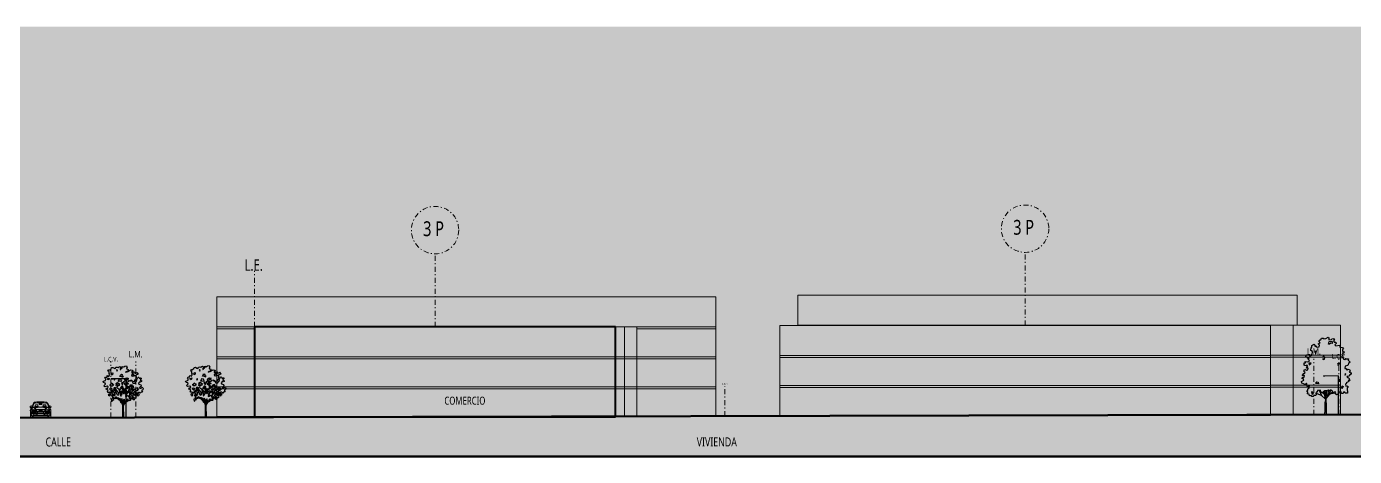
# Model space of a CAD drawing. Header units: millimetres. Extents: x -71 to 10084, y -63 to 6230.
# Drawn here: x 6224.9 to 6357.7, y 4157 to 4200 of the extents above; entities that cross this region are included whole.
import ezdxf

# ---------------------------------------------------------------- set-up
doc = ezdxf.new("R2010")
doc.units = ezdxf.units.MM
doc.linetypes.add('TRAZO_Y_PUNTO', pattern=[1, 0.5, -0.25, 0, -0.25])
for name, color, linetype, lineweight, true_color in [('EJES', 154, 'TRAZO_Y_PUNTO', 20, 0x004f9e), ('HATCHS', 252, 'Continuous', 5, 0x898989), ('LINEA TIERRA', 18, 'Continuous', 50, 0x000000), ('MUROS', 18, 'Continuous', 40, 0x000000), ('TEXTO', 154, 'Continuous', 5, 0x004f9e), ('VISTA', 18, 'Continuous', 15, 0x000000), ('VISTA LEJOS', 8, 'Continuous', 5, 0x7a8581)]:
    doc.layers.add(name, color=color, linetype=linetype, lineweight=lineweight, true_color=true_color)
doc.layers.add('MEDIANERA', color=30, linetype='TRAZO_Y_PUNTO', lineweight=20)
doc.styles.add('COTAS', font='Yu Gothic.ttf', dxfattribs={"width": 0.75})

# ---------------------------------------------------------------- blocks, each defined once
blk = doc.blocks.new('luz')
at = {"layer": 'VISTA'}
for p, q in [((5841.93, 4080.54), (5840.43, 4080.54)), ((5840.43, 4080.54), (5840.43, 4080.48)), ((5840.43, 4080.48), (5840.58, 4080.48)), ((5840.58, 4080.48), (5840.58, 4080.54)), ((5841.9, 4080.51), (5840.58, 4080.51)), ((5841.9, 4076.64), (5841.9, 4080.51)), ((5841.93, 4076.64), (5841.93, 4080.54))]:
    blk.add_line(p, q, dxfattribs=at)
blk = doc.blocks.new('A$C1DFE790B')
at = {"layer": 'HATCHS', "true_color": 0xa3b39e, "transparency": 33554559}
h = blk.add_hatch(color=253, dxfattribs=at)
h.dxf.hatch_style = 1
h.paths.add_polyline_path([(827, 1101), (812, 1083), (777, 1078), (766, 1106), (744, 1118), (734, 1101), (714, 1088), (694, 1098), (699, 1116), (729, 1131), (714, 1153), (669, 1161), (601, 1113), (596, 1128), (612, 1146), (612, 1171), (589, 1183), (579, 1181), (576, 1203), (592, 1219), (584, 1246), (571, 1261), (529, 1251), (506, 1236), (499, 1226), (491, 1239), (469, 1246), (464, 1214), (466, 1203), (449, 1196), (436, 1196), (433, 1171), (421, 1168), (421, 1191), (433, 1203), (433, 1228), (413, 1246), (391, 1236), (371, 1219), (343, 1231), (311, 1226), (306, 1199), (290, 1186), (270, 1201), (238, 1221), (206, 1216), (198, 1186), (178, 1171), (173, 1158), (140, 1163), (120, 1151), (135, 1133), (148, 1111), (153, 1076), (165, 1048), (150, 1028), (143, 1003), (103, 1021), (98, 981), (63, 985), (47, 955), (65, 935), (60, 902), (27, 893), (0, 880), (15, 850), (52, 838), (60, 815), (20, 772), (47, 747), (103, 762), (128, 745), (120, 717), (87, 715), (78, 687), (105, 675), (128, 662), (120, 649), (108, 644), (120, 612), (130, 609), (160, 614), (173, 592), (193, 592), (195, 609), (226, 632), (238, 629), (248, 659), (255, 652), (268, 639), (276, 657), (266, 672), (255, 702), (268, 725), (301, 725), (326, 712), (336, 730), (363, 704), (386, 687), (418, 682), (433, 697), (416, 707), (426, 727), (449, 755), (469, 762), (491, 739), (489, 717), (509, 687), (541, 697), (574, 669), (574, 642), (586, 622), (614, 627), (632, 612), (641, 597), (674, 602), (674, 619), (659, 632), (612, 647), (621, 679), (639, 667), (652, 692), (636, 717), (616, 730), (599, 704), (571, 719), (571, 747), (579, 777), (614, 750), (659, 750), (661, 752), (656, 785), (712, 797), (722, 765), (744, 762), (749, 732), (732, 727), (712, 717), (719, 692), (743, 684), (742, 683), (752, 642), (789, 632), (799, 624), (822, 592), (862, 612), (879, 609), (905, 589), (922, 612), (932, 612), (960, 617), (950, 642), (945, 664), (970, 677), (982, 704), (970, 727), (952, 739), (927, 715), (900, 715), (890, 735), (910, 745), (920, 750), (930, 777), (920, 800), (874, 812), (865, 838), (894, 870), (917, 862), (940, 875), (935, 902), (917, 900), (905, 915), (930, 935), (930, 960), (912, 965), (892, 948), (872, 981), (862, 985), (845, 970), (832, 943), (814, 938), (794, 960), (810, 978), (797, 1030), (857, 1053)])
h.paths.add_polyline_path([(344, 1128), (330, 1151), (338, 1162), (355, 1151)], flags=16)
h.paths.add_polyline_path([(427, 1036), (447, 1056), (467, 1048), (459, 1025), (490, 1010), (467, 979), (456, 1002), (413, 999)], flags=16)
h.paths.add_polyline_path([(244, 1065), (232, 1050), (221, 1045), (195, 1050), (201, 1071), (207, 1082), (221, 1073), (241, 1088)], flags=16)
h.paths.add_polyline_path([(404, 942), (430, 939), (433, 919), (439, 904), (447, 904), (433, 876), (404, 884), (367, 881), (390, 919)], flags=16)
h.paths.add_polyline_path([(292, 942), (292, 924), (281, 907), (267, 927), (270, 933)], flags=16)
h.paths.add_polyline_path([(553, 1111), (570, 1122), (579, 1128), (582, 1111), (556, 1099)], flags=16)
h.paths.add_polyline_path([(355, 847), (413, 807), (398, 784), (370, 795), (358, 758), (313, 784), (321, 816), (315, 824)], flags=16)
h.paths.add_polyline_path([(547, 956), (582, 964), (625, 953), (607, 942), (596, 919), (633, 910), (633, 881), (610, 873), (587, 864), (553, 870), (547, 853), (585, 847), (616, 830), (610, 810), (570, 801), (559, 781), (530, 801), (536, 818), (527, 836), (513, 847), (510, 879), (527, 884), (544, 899), (533, 924)], flags=16)
h.paths.add_polyline_path([(149, 962), (144, 930), (138, 916), (109, 927), (109, 953), (126, 947)], flags=16)
h.paths.add_polyline_path([(467, 856), (490, 836), (484, 804), (459, 807), (464, 821), (447, 838)], flags=16)
h.paths.add_polyline_path([(229, 827), (227, 816), (244, 816), (255, 795), (250, 781), (227, 767), (192, 767), (178, 784), (175, 804), (198, 804), (201, 821), (207, 841)], flags=16)
h.paths.add_polyline_path([(702, 1042), (711, 1042), (725, 1068), (736, 1073), (736, 1050), (748, 1050), (756, 1025), (774, 1030), (765, 1005), (719, 1007), (711, 999)], flags=16)
h.paths.add_polyline_path([(672, 494), (672, 506), (664, 521), (632, 506), (614, 527), (604, 544), (592, 539), (581, 514), (556, 506), (546, 532), (561, 541), (556, 572), (531, 579), (531, 602), (549, 602), (556, 624), (536, 639), (516, 632), (516, 609), (499, 574), (484, 592), (473, 609), (453, 639), (433, 652), (421, 642), (436, 617), (466, 557), (453, 557), (446, 537), (444, 519), (429, 529), (429, 547), (429, 574), (421, 597), (398, 609), (386, 604), (378, 589), (391, 564), (386, 557), (369, 541), (341, 557), (328, 594), (298, 609), (288, 607), (288, 579), (298, 552), (293, 539), (283, 549), (276, 544), (270, 527), (263, 524), (250, 541), (228, 557), (221, 552), (221, 527), (238, 504), (238, 489), (241, 477), (261, 477), (261, 461), (288, 454), (296, 454), (293, 466), (288, 477), (288, 486), (303, 497), (331, 494), (338, 486), (323, 484), (323, 464), (351, 471), (383, 474), (391, 464), (384, 432), (385, 431), (406, 429), (403, 454), (421, 466), (421, 457), (444, 444), (466, 454), (469, 426), (479, 409), (501, 431), (519, 449), (526, 429), (534, 401), (546, 396), (566, 404), (571, 429), (599, 446), (616, 431), (629, 411), (639, 409), (662, 411), (674, 426), (667, 444), (641, 457), (641, 479), (654, 477)])
h.paths.add_polyline_path([(789, 519), (782, 544), (754, 537), (757, 569), (749, 582), (732, 582), (732, 552), (714, 539), (697, 544), (704, 514), (734, 512), (744, 489), (724, 477), (724, 454), (734, 444), (759, 431), (772, 451), (764, 479), (799, 486), (814, 501)])
h.paths.add_polyline_path([(865, 549), (890, 554), (870, 569), (847, 582), (834, 567), (824, 539), (857, 527)])
h.paths.add_polyline_path([(263, 437), (246, 446), (226, 451), (198, 444), (198, 429), (210, 421), (206, 396), (223, 399), (230, 424), (238, 426)])
h.paths.add_polyline_path([(178, 552), (165, 559), (138, 569), (128, 544), (145, 544), (153, 524), (175, 534)])
for p, q in [((339, 652), (262, 698)), ((355, 547), (273, 716)), ((383, 596), (288, 727)), ((316, 690), (314, 719)), ((341, 810), (315, 821)), ((361, 784), (338, 830)), ((417, 601), (394, 685)), ((408, 642), (412, 685)), ((482, 681), (432, 734)), ((435, 737), (476, 693)), ((476, 693), (467, 760)), ((502, 582), (482, 681)), ((505, 687), (498, 616)), ((529, 635), (543, 696)), ((550, 787), (590, 841)), ((553, 798), (562, 850)), ((579, 907), (565, 962)), ((567, 873), (587, 956)), ((579, 712), (604, 757)), ((622, 727), (627, 749)), ((634, 507), (743, 684)), ((636, 715), (692, 797)), ((650, 639), (716, 715)), ((685, 679), (708, 792)), ((711, 630), (718, 696)), ((733, 724), (737, 765)), ((238, 582), (183, 589)), ((276, 544), (210, 617)), ((286, 596), (242, 635)), ((369, 446), (295, 466)), ((322, 482), (313, 489)), ((376, 439), (335, 471)), ((429, 396), (376, 439)), ((431, 399), (397, 428)), ((491, 309), (407, 456)), ((413, 457), (444, 404)), ((436, 369), (429, 396)), ((438, 374), (431, 399)), ((466, 341), (436, 369)), ((465, 350), (438, 374)), ((443, 444), (452, 384)), ((444, 404), (444, 446)), ((452, 384), (488, 326)), ((496, 314), (458, 450)), ((486, 296), (466, 341)), ((494, 340), (471, 418)), ((490, 356), (493, 421)), ((514, 440), (494, 340)), ((496, 314), (521, 448)), ((496, 314), (528, 416)), ((498, 616), (505, 595)), ((501, 294), (593, 442)), ((505, 314), (561, 402)), ((554, 374), (621, 422)), ((556, 508), (592, 623)), ((563, 506), (579, 576)), ((564, 391), (618, 421)), ((579, 576), (623, 618)), ((645, 456), (694, 471)), ((653, 538), (654, 597)), ((682, 466), (722, 451)), ((684, 579), (788, 629)), ((694, 471), (732, 506)), ((764, 544), (807, 604)), ((784, 534), (832, 557)), ((807, 544), (819, 592)), ((481, 5), (484, 296)), ((491, 0), (491, 309)), ((506, 0), (501, 294)), ((502, 319), (505, 314))]:
    blk.add_line(p, q)
for points in [[(238, 629), (226, 632), (195, 609), (193, 592), (173, 592), (160, 614), (130, 609), (120, 612), (108, 644), (120, 649), (128, 662), (105, 675), (78, 687), (87, 715), (120, 717), (128, 745), (103, 762), (47, 747), (20, 772), (60, 815), (52, 838), (15, 850), (0, 880), (27, 893), (60, 902), (65, 935), (47, 955), (63, 985), (98, 981), (103, 1021), (143, 1003), (150, 1028), (165, 1048), (153, 1076), (148, 1111), (135, 1133), (120, 1151), (140, 1163), (173, 1158), (178, 1171), (198, 1186), (206, 1216), (238, 1221), (270, 1201), (290, 1186), (306, 1199), (311, 1226), (343, 1231), (371, 1219), (391, 1236), (413, 1246), (433, 1228), (433, 1203), (421, 1191), (421, 1168), (433, 1171), (436, 1196), (449, 1196), (466, 1203), (464, 1214), (469, 1246), (491, 1239), (499, 1226), (506, 1236), (529, 1251), (571, 1261), (584, 1246), (592, 1219), (576, 1203), (579, 1181), (589, 1183), (612, 1171), (612, 1146), (596, 1128), (601, 1113), (669, 1161), (714, 1153), (729, 1131), (699, 1116), (694, 1098), (714, 1088), (734, 1101), (744, 1118), (766, 1106), (777, 1078), (812, 1083), (827, 1101), (857, 1053), (797, 1030), (810, 978), (794, 960), (814, 938), (832, 943), (845, 970), (862, 985), (872, 981), (892, 948), (912, 965), (930, 960), (930, 935), (905, 915), (917, 900), (935, 902), (940, 875), (917, 862), (894, 870), (865, 838), (874, 812), (920, 800), (930, 777), (920, 750), (910, 745), (890, 735), (900, 715), (927, 715), (952, 739), (970, 727), (982, 704), (970, 677), (945, 664), (950, 642), (960, 617), (932, 612), (922, 612), (905, 589), (879, 609), (862, 612), (822, 592), (799, 624), (799, 624), (789, 632), (752, 642), (742, 684), (719, 692), (712, 717), (732, 727), (749, 732), (744, 762), (722, 765), (712, 797), (656, 785), (662, 750), (614, 750), (579, 777), (571, 747), (571, 719), (599, 704), (616, 730), (636, 717), (652, 692), (639, 667), (621, 679), (612, 647), (659, 632), (674, 619), (674, 602), (641, 597), (632, 612), (614, 627), (586, 622), (574, 642), (574, 669), (541, 697), (509, 687), (489, 717), (491, 739), (469, 762), (449, 755), (426, 727), (416, 707), (433, 697), (418, 682), (386, 687), (363, 704), (336, 730), (326, 712), (301, 725), (268, 725), (255, 702), (266, 672), (276, 657), (268, 639), (255, 652), (248, 659), (238, 629)], [(244, 1065), (241, 1088), (221, 1073), (207, 1082), (201, 1071), (195, 1050), (221, 1045), (232, 1050)], [(355, 1151), (338, 1162), (330, 1151), (344, 1128)], [(427, 1036), (447, 1056), (467, 1048), (459, 1025), (490, 1010), (467, 979), (456, 1002), (413, 999)], [(570, 1122), (579, 1128), (582, 1111), (556, 1099), (553, 1111)], [(725, 1068), (736, 1073), (736, 1050), (748, 1050), (756, 1025), (774, 1030), (765, 1005), (719, 1007), (711, 999), (702, 1042), (711, 1042)], [(109, 927), (109, 953), (126, 947), (149, 962), (144, 930), (138, 916)], [(175, 678), (169, 698), (187, 721), (215, 710), (209, 689), (227, 678), (215, 652)], [(227, 816), (244, 816), (255, 795), (250, 781), (227, 767), (192, 767), (178, 784), (175, 804), (198, 804), (201, 821), (207, 841), (229, 827)], [(331, 494), (303, 497), (288, 486), (288, 477), (293, 466), (296, 454), (288, 454), (261, 461), (261, 477), (241, 477), (238, 489), (238, 504), (221, 527), (221, 552), (228, 557), (250, 541), (263, 524), (270, 527), (276, 544), (283, 549), (293, 539), (298, 552), (288, 579), (288, 607), (298, 609), (328, 594), (341, 557), (369, 541), (386, 557), (391, 564), (378, 589), (386, 604), (398, 609), (421, 597), (429, 574), (429, 547), (429, 529), (444, 519), (446, 537), (453, 557), (466, 557), (436, 617), (421, 642), (433, 652), (453, 639), (473, 609), (484, 592), (499, 574), (516, 609), (516, 632), (536, 639), (556, 624), (549, 602), (531, 602), (531, 579), (556, 572), (561, 541), (546, 532), (556, 506), (581, 514), (592, 539), (604, 544), (614, 527), (632, 506), (664, 521), (672, 506), (672, 494), (654, 477), (641, 479), (641, 457), (667, 444), (674, 426), (662, 411), (639, 409), (629, 411), (616, 431), (599, 446), (571, 429), (566, 404), (546, 396), (534, 401), (526, 429), (519, 449), (501, 431), (479, 409), (469, 426), (466, 454), (444, 444), (421, 457), (421, 466), (403, 454), (406, 429), (383, 431), (391, 464), (383, 474), (351, 471), (323, 464), (323, 484), (338, 486)], [(270, 933), (267, 927), (281, 907), (292, 924), (292, 942)], [(398, 784), (413, 807), (355, 847), (315, 824), (321, 816), (313, 784), (358, 758), (370, 795)], [(390, 919), (404, 942), (430, 939), (433, 919), (439, 904), (447, 904), (433, 876), (404, 884), (367, 881)], [(484, 804), (490, 836), (467, 856), (447, 838), (464, 821), (459, 807)], [(559, 781), (530, 801), (536, 818), (527, 836), (513, 847), (510, 879), (527, 884), (544, 899), (533, 924), (547, 956), (582, 964), (625, 953), (607, 942), (596, 919), (633, 910), (633, 881), (610, 873), (587, 864), (553, 870), (547, 853), (585, 847), (616, 830), (610, 810), (570, 801)], [(676, 887), (673, 907), (699, 910), (705, 899), (691, 876)], [(728, 861), (733, 887), (771, 879), (776, 899), (774, 919), (791, 924), (817, 916), (808, 876), (791, 864), (788, 838), (774, 830), (736, 830)], [(782, 701), (796, 724), (822, 718), (837, 735), (842, 698), (865, 698), (859, 672), (834, 678), (837, 649), (817, 646), (811, 652), (811, 678), (782, 678), (765, 695)], [(165, 559), (138, 569), (128, 544), (145, 544), (153, 524), (175, 534), (178, 552)], [(246, 446), (226, 451), (198, 444), (198, 429), (210, 421), (206, 396), (223, 399), (230, 424), (238, 426), (263, 437)], [(757, 569), (749, 582), (732, 582), (732, 552), (714, 539), (697, 544), (704, 514), (734, 512), (744, 489), (724, 477), (724, 454), (734, 444), (759, 431), (772, 451), (764, 479), (799, 486), (814, 501), (789, 519), (782, 544), (754, 537)], [(847, 582), (834, 567), (824, 539), (857, 527), (865, 549), (890, 554), (870, 569)]]:
    blk.add_lwpolyline(points, close=True)
blk = doc.blocks.new('A$C19F70E61')
at = {"true_color": 0xa3b39e, "transparency": 33554559}
h = blk.add_hatch(color=253, dxfattribs=at)
h.dxf.hatch_style = 1
h.paths.add_polyline_path([(653, 745), (657, 766), (620, 764), (606, 754), (589, 759), (588, 784), (560, 780), (577, 821), (574, 844), (590, 840), (598, 861), (574, 869), (572, 890), (587, 899), (572, 920), (537, 923), (533, 950), (482, 941), (468, 953), (488, 974), (481, 990), (460, 989), (453, 1014), (466, 1020), (451, 1039), (428, 1038), (423, 1029), (386, 1025), (387, 1044), (380, 1061), (346, 1039), (313, 1035), (314, 1046), (288, 1044), (279, 1022), (269, 1021), (250, 999), (268, 983), (242, 970), (258, 952), (255, 926), (232, 921), (215, 926), (215, 943), (201, 934), (194, 961), (181, 963), (156, 945), (158, 918), (148, 920), (143, 878), (166, 866), (164, 849), (155, 815), (138, 805), (123, 805), (114, 821), (85, 820), (72, 802), (75, 786), (90, 785), (103, 774), (118, 775), (100, 761), (114, 750), (126, 731), (99, 725), (67, 727), (68, 710), (52, 708), (51, 679), (60, 671), (77, 670), (91, 679), (100, 661), (89, 656), (85, 638), (105, 637), (103, 615), (85, 608), (71, 620), (53, 614), (50, 585), (65, 583), (62, 570), (47, 566), (23, 538), (58, 538), (51, 514), (30, 512), (22, 493), (44, 491), (46, 474), (15, 457), (20, 431), (64, 414), (84, 432), (95, 382), (113, 393), (128, 388), (113, 363), (100, 356), (103, 332), (88, 329), (101, 310), (95, 288), (118, 280), (126, 260), (146, 264), (158, 252), (176, 249), (187, 266), (205, 265), (215, 272), (208, 290), (214, 309), (229, 311), (232, 330), (273, 335), (275, 316), (288, 311), (292, 295), (333, 329), (356, 326), (379, 338), (399, 323), (404, 339), (421, 339), (423, 330), (436, 323), (440, 306), (473, 314), (481, 302), (478, 287), (491, 273), (522, 286), (520, 298), (533, 311), (557, 316), (562, 290), (584, 292), (590, 313), (606, 310), (612, 296), (640, 297), (642, 318), (636, 341), (637, 368), (654, 382), (634, 398), (621, 392), (614, 420), (628, 427), (623, 436), (659, 455), (653, 470), (672, 468), (660, 505), (642, 508), (632, 525), (665, 526), (668, 542), (692, 553), (693, 571), (664, 580), (678, 599), (669, 618), (652, 623), (636, 611), (621, 634), (604, 632), (611, 665), (648, 675), (660, 710), (679, 717)])
h.paths.add_polyline_path([(605, 556), (621, 558), (610, 539)], flags=16)
h.paths.add_polyline_path([(526, 477), (546, 481), (542, 459), (527, 459)], flags=16)
blk.add_line((325, 5), (361, 3))
for points in [[(95, 287), (101, 310), (88, 329), (103, 332), (100, 356), (113, 363), (128, 388), (113, 393), (95, 382), (84, 432), (64, 414), (20, 431), (15, 457), (46, 474), (44, 491), (22, 493), (30, 512), (51, 514), (58, 538), (23, 538), (47, 566), (62, 570), (65, 583), (50, 585), (53, 614), (71, 620), (85, 608), (103, 615), (105, 637), (85, 638), (89, 656), (100, 661), (91, 679), (77, 670), (60, 671), (51, 679), (52, 708), (68, 710), (67, 727), (99, 725), (126, 731), (114, 750), (100, 761), (118, 775), (103, 774), (90, 785), (75, 786), (72, 802), (85, 820), (114, 821), (123, 805), (138, 805), (155, 815), (164, 849), (166, 866), (143, 878), (148, 920), (158, 918), (156, 945), (181, 963), (194, 961), (201, 934), (215, 943), (215, 926), (232, 921), (255, 926), (258, 952), (242, 970), (268, 983), (250, 999), (269, 1021), (279, 1022), (288, 1044), (314, 1046), (313, 1035), (346, 1039), (380, 1061), (387, 1044), (386, 1025), (423, 1029), (428, 1038), (451, 1039), (466, 1020), (453, 1014), (460, 989), (481, 990), (488, 974), (468, 953), (482, 941), (533, 950), (537, 923), (572, 920), (587, 899), (572, 890), (574, 869), (598, 861), (590, 840), (574, 844), (577, 821), (560, 780), (588, 784), (589, 759), (606, 754), (620, 764), (657, 766), (653, 745), (679, 717), (660, 710), (648, 675), (611, 665), (604, 632), (621, 634), (636, 611), (652, 623), (669, 618), (678, 599), (664, 580), (693, 571), (692, 553), (668, 542), (665, 526), (632, 525), (642, 508), (660, 505)], [(432, 1001), (431, 971), (414, 976), (397, 963), (384, 963), (394, 1000), (433, 1003)], [(196, 853), (207, 844), (221, 867), (199, 865), (194, 854)], [(300, 770), (310, 756), (329, 761), (333, 780), (319, 801), (305, 790)], [(113, 702), (121, 684), (147, 705), (127, 707), (113, 705)], [(505, 684), (523, 679), (531, 705), (502, 691)], [(605, 557), (610, 539), (621, 558), (605, 556)], [(660, 505), (672, 468), (653, 470), (659, 455), (623, 436), (628, 427), (614, 420), (621, 392), (634, 398), (654, 382), (637, 368), (636, 341), (642, 318), (640, 297), (612, 296), (606, 310), (590, 313), (584, 292), (562, 290), (557, 316), (533, 311), (520, 298), (522, 286), (491, 273), (478, 287), (481, 302), (473, 314), (440, 306), (436, 323), (423, 330), (421, 339), (404, 339), (399, 323), (379, 338), (356, 326), (333, 329), (292, 295), (288, 311), (275, 316), (273, 335), (232, 330), (229, 311), (214, 309), (208, 290), (215, 272), (205, 265), (187, 266), (176, 249), (158, 252), (146, 264), (126, 260), (118, 280), (94, 288)], [(206, 434), (226, 451), (241, 447), (245, 424), (222, 429), (204, 428)], [(525, 459), (542, 459), (546, 481), (526, 477), (527, 457)], [(591, 383), (569, 390), (556, 372), (569, 360), (584, 380)], [(152, 314), (162, 280), (177, 285), (159, 316), (153, 314)], [(214, 298), (290, 262)], [(254, 335), (286, 265), (336, 218)], [(301, 307), (325, 280), (338, 225)], [(319, 313), (340, 264)], [(335, 329), (340, 287), (337, 239), (340, 203), (333, 168), (335, 100), (335, 38), (325, 5)], [(345, 258), (390, 293), (441, 309)], [(361, 3), (354, 24), (354, 125), (352, 215), (357, 301), (361, 325)], [(353, 223), (400, 281), (446, 305)], [(385, 328), (372, 297), (372, 277)], [(400, 298), (400, 310), (420, 336)], [(477, 296), (414, 287)]]:
    blk.add_lwpolyline(points)
blk = doc.blocks.new('AUDI-A6-EF')
for p, q in [((0.05, 1.09), (0.17, 1.38)), ((0.18, 1.44), (0.11, 1.3)), ((0.13, 1.22), (0.23, 1.44)), ((0.17, 1.38), (0.22, 1.47)), ((0.22, 1.49), (0.18, 1.44)), ((0.22, 1.49), (0.24, 1.52)), ((0.23, 1.5), (0.22, 1.49)), ((0.22, 1.47), (0.23, 1.49)), ((0.23, 1.49), (0.23, 1.5)), ((0.23, 1.44), (0.35, 1.46)), ((0.23, 1.44), (0.23, 1.44)), ((0.24, 1.52), (0.25, 1.53)), ((0.25, 1.53), (0.26, 1.54)), ((0.25, 1.45), (0.28, 1.52)), ((0.26, 1.54), (0.27, 1.54)), ((0.27, 1.54), (0.28, 1.55)), ((0.27, 1.45), (0.3, 1.5)), ((0.28, 1.55), (0.29, 1.55)), ((0.28, 1.52), (0.29, 1.55)), ((0.29, 1.55), (0.3, 1.55)), ((0.3, 1.55), (0.31, 1.55)), ((0.3, 1.5), (0.31, 1.55)), ((0.31, 1.55), (0.39, 1.56)), ((0.31, 1.55), (0.31, 1.55)), ((0.35, 1.46), (0.51, 1.47)), ((0.39, 1.56), (0.52, 1.57)), ((0.51, 1.47), (0.69, 1.47)), ((0.52, 1.57), (0.71, 1.58)), ((0.69, 1.47), (0.88, 1.48)), ((0.71, 1.58), (0.88, 1.59)), ((0.75, 1.41), (0.74, 1.38)), ((0.74, 1.38), (0.74, 1.36)), ((0.74, 1.36), (0.74, 1.34)), ((0.74, 1.34), (0.74, 1.33)), ((0.74, 1.33), (0.75, 1.33)), ((0.76, 1.41), (0.75, 1.41)), ((0.75, 1.33), (0.88, 1.33)), ((0.88, 1.41), (0.76, 1.41)), ((0.87, 1.33), (0.87, 1.32)), ((1.06, 1.58), (0.88, 1.59)), ((1.07, 1.47), (0.88, 1.48)), ((0.88, 1.41), (1, 1.41)), ((1.02, 1.33), (0.88, 1.33)), ((0.9, 1.33), (0.89, 1.32)), ((1, 1.41), (1.01, 1.41)), ((1.01, 1.41), (1.02, 1.38)), ((1.02, 1.38), (1.02, 1.36)), ((1.02, 1.36), (1.02, 1.34)), ((1.02, 1.34), (1.02, 1.33)), ((1.02, 1.33), (1.02, 1.33)), ((1.24, 1.57), (1.06, 1.58)), ((1.25, 1.47), (1.07, 1.47)), ((1.37, 1.56), (1.24, 1.57)), ((1.42, 1.46), (1.25, 1.47)), ((1.45, 1.55), (1.37, 1.56)), ((1.53, 1.44), (1.42, 1.46)), ((1.45, 1.55), (1.45, 1.55)), ((1.46, 1.55), (1.45, 1.55)), ((1.47, 1.5), (1.45, 1.55)), ((1.47, 1.55), (1.46, 1.55)), ((1.48, 1.55), (1.47, 1.55)), ((1.48, 1.52), (1.47, 1.55)), ((1.49, 1.45), (1.47, 1.5)), ((1.49, 1.54), (1.48, 1.55)), ((1.52, 1.45), (1.48, 1.52)), ((1.51, 1.54), (1.49, 1.54)), ((1.51, 1.53), (1.51, 1.54)), ((1.52, 1.52), (1.51, 1.53)), ((1.54, 1.49), (1.52, 1.52)), ((1.53, 1.5), (1.55, 1.49)), ((1.53, 1.49), (1.53, 1.5)), ((1.54, 1.47), (1.53, 1.49)), ((1.54, 1.44), (1.53, 1.44)), ((1.59, 1.38), (1.54, 1.47)), ((1.63, 1.22), (1.54, 1.44)), ((1.55, 1.49), (1.58, 1.44)), ((1.58, 1.44), (1.66, 1.3)), ((1.71, 1.09), (1.59, 1.38)), ((-0.17, 1.09), (-0.16, 1.14)), ((-0.16, 1.05), (-0.17, 1.09)), ((-0.16, 1.14), (-0.14, 1.16)), ((-0.16, 1.14), (-0.16, 1.14)), ((-0.15, 1.04), (-0.16, 1.05)), ((-0.15, 1.03), (-0.15, 1.04)), ((-0.13, 1.03), (-0.15, 1.03)), ((-0.15, 0.75), (-0.15, 0.74)), ((-0.15, 0.74), (-0.14, 0.54)), ((-0.14, 1.16), (-0.1, 1.16)), ((-0.13, 0.78), (-0.14, 0.76)), ((-0.14, 0.76), (-0.14, 0.75)), ((-0.14, 0.75), (-0.13, 0.75)), ((-0.14, 0.54), (-0.12, 0.54)), ((-0.14, 0.54), (-0.14, 0.05)), ((-0.14, 0.05), (-0.11, 0.01)), ((-0.04, 1.03), (-0.13, 1.03)), ((-0.1, 0.81), (-0.13, 0.78)), ((-0.12, 0.77), (-0.13, 0.76)), ((-0.13, 0.76), (-0.13, 0.75)), ((-0.13, 0.76), (-0.13, 0.76)), ((-0.13, 0.75), (-0.11, 0.55)), ((-0.09, 0.79), (-0.12, 0.77)), ((-0.11, 0.55), (-0.08, 0.34)), ((-0.11, 0.01), (-0.09, 0)), ((-0.1, 1.16), (-0.04, 1.17)), ((-0.09, 0.85), (-0.1, 0.82)), ((-0.1, 0.82), (-0.1, 0.81)), ((-0.08, 0.92), (-0.09, 0.85)), ((-0.06, 0.82), (-0.09, 0.79)), ((-0.08, 0.92), (-0.06, 0.96)), ((-0.07, 0.9), (-0.08, 0.92)), ((-0.08, 0.34), (-0.01, 0.36)), ((-0.05, 0.26), (-0.08, 0.34)), ((-0.04, 0.85), (-0.07, 0.9)), ((-0.06, 0.96), (-0.01, 1.05)), ((-0.06, 0.89), (-0.01, 0.97)), ((-0.05, 0.86), (-0.06, 0.82)), ((-0.04, 0.21), (-0.05, 0.26)), ((-0.04, 1.17), (-0.02, 1.17)), ((-0.03, 1.05), (-0.04, 1.03)), ((0.01, 0.76), (-0.04, 0.85)), ((-0.01, 0.17), (-0.04, 0.21)), ((-0.03, 1.05), (-0.03, 1.05)), ((-0.02, 1.05), (-0.03, 1.05)), ((-0.02, 1.17), (-0.01, 1.16)), ((-0.01, 1.09), (-0.02, 1.09)), ((-0.02, 1.09), (-0.02, 1.08)), ((-0.02, 1.08), (-0.02, 1.08)), ((-0.01, 1.05), (-0.02, 1.05)), ((-0.01, 1.16), (0, 1.14)), ((-0.01, 1.09), (-0.01, 1.09)), ((0, 1.09), (-0.01, 1.09)), ((-0.01, 1.05), (-0.01, 1.03)), ((0, 1.05), (-0.01, 1.05)), ((-0.01, 1.03), (0, 1)), ((-0.01, 0.97), (0.01, 0.99)), ((-0.01, 0.36), (0.01, 0.37)), ((0.05, 0.15), (-0.01, 0.17)), ((0, 1.14), (0, 1.12)), ((0, 1.12), (0, 1.11)), ((0, 1.11), (0, 1.1)), ((0, 1.1), (0, 1.09)), ((0, 1.09), (0.01, 1.09)), ((0.01, 1.06), (0, 1.05)), ((0, 1.05), (0, 1.05)), ((0, 1), (0.01, 0.99)), ((0, 1), (0, 1)), ((0.01, 0.76), (0, 0.75)), ((0, 0.75), (0.01, 0.74)), ((0, 0.64), (0.01, 0.74)), ((0, 0.66), (0.42, 0.66)), ((0, 0.64), (0.42, 0.64)), ((0, 0.53), (0, 0.64)), ((0, 0.63), (0, 0.64)), ((0.42, 0.63), (0, 0.63)), ((0.02, 0.41), (0, 0.53)), ((0.46, 0.53), (0, 0.53)), ((0.01, 1.09), (0.02, 1.09)), ((0.02, 1.07), (0.01, 1.06)), ((0.01, 0.99), (0.03, 1.02)), ((0.04, 0.79), (0.01, 0.76)), ((0.01, 0.75), (0.02, 0.76)), ((0.01, 0.74), (0.01, 0.75)), ((0.01, 0.38), (0.02, 0.39)), ((0.01, 0.37), (0.01, 0.38)), ((0.02, 1.09), (0.02, 1.09)), ((0.02, 1.09), (0.02, 1.08)), ((0.03, 1.09), (0.02, 1.09)), ((0.02, 1.08), (0.02, 1.07)), ((0.02, 0.76), (0.07, 0.79)), ((0.02, 0.42), (0.59, 0.41)), ((0.88, 0.42), (0.02, 0.42)), ((0.02, 0.39), (0.02, 0.41)), ((0.06, 1.18), (0.03, 1.1)), ((0.03, 1.1), (0.03, 1.09)), ((0.05, 1.09), (0.03, 1.09)), ((0.03, 1.02), (0.04, 1.06)), ((0.04, 1.06), (0.05, 1.09)), ((0.04, 1.02), (0.08, 1.03)), ((0.06, 0.8), (0.04, 0.79)), ((0.07, 0.15), (0.05, 0.15)), ((0.11, 1.3), (0.06, 1.18)), ((0.06, 1.03), (0.06, 1.02)), ((0.06, 1.02), (0.08, 1.01)), ((0.11, 0.8), (0.06, 0.8)), ((0.07, 1.03), (0.13, 1.22)), ((0.07, 0.79), (0.12, 0.79)), ((0.08, 0.18), (0.07, 0.15)), ((0.08, 1.03), (0.14, 1.04)), ((0.08, 1.01), (0.27, 1.03)), ((0.08, 1.01), (0.11, 0.83)), ((0.1, 0.19), (0.08, 0.18)), ((0.1, 0.01), (0.09, 0)), ((0.11, 0.2), (0.1, 0.19)), ((0.13, 0.03), (0.1, 0.01)), ((0.11, 0.83), (0.11, 0.8)), ((0.36, 0.81), (0.11, 0.8)), ((0.11, 0.8), (0.11, 0.8)), ((0.14, 0.19), (0.11, 0.2)), ((0.12, 0.79), (0.36, 0.8)), ((0.12, 0.79), (0.12, 0.66)), ((0.12, 0.2), (0.17, 0.23)), ((0.14, 0.05), (0.13, 0.03)), ((0.14, 1.04), (0.22, 1.05)), ((0.46, 0.4), (0.14, 0.4)), ((0.14, 0.4), (0.14, 0.38)), ((0.14, 0.4), (0.14, 0.4)), ((0.14, 0.38), (0.14, 0.36)), ((0.14, 0.36), (0.15, 0.3)), ((0.14, 0.19), (0.4, 0.18)), ((0.14, 0.19), (0.14, 0.05)), ((0.15, 0.3), (0.16, 0.3)), ((0.16, 0.3), (0.18, 0.28)), ((0.17, 0.23), (0.24, 0.23)), ((0.18, 0.28), (0.2, 0.28)), ((0.19, 0.28), (0.48, 0.28)), ((0.22, 1.05), (0.64, 1.06)), ((0.24, 0.23), (0.39, 0.24)), ((0.25, 1.05), (0.26, 1.07)), ((0.25, 1.03), (0.32, 0.93)), ((0.26, 1.07), (0.28, 1.1)), ((0.27, 1.03), (0.58, 1.03)), ((0.28, 1.1), (0.3, 1.1)), ((0.36, 0.96), (0.29, 1.03)), ((0.3, 1.1), (0.7, 1.1)), ((0.32, 0.93), (0.36, 0.84)), ((0.36, 1.23), (0.35, 1.21)), ((0.35, 1.21), (0.35, 1.18)), ((0.35, 1.18), (0.36, 1.13)), ((0.37, 0.81), (0.35, 0.81)), ((0.38, 1.26), (0.36, 1.23)), ((0.36, 1.13), (0.37, 1.11)), ((0.42, 0.88), (0.36, 0.96)), ((0.36, 0.84), (0.36, 0.83)), ((0.36, 0.83), (0.36, 0.81)), ((0.36, 0.81), (0.36, 0.81)), ((0.36, 0.8), (0.38, 0.79)), ((0.37, 1.11), (0.61, 1.11)), ((0.39, 0.8), (0.37, 0.81)), ((0.39, 1.27), (0.38, 1.26)), ((0.38, 0.79), (0.39, 0.77)), ((0.44, 1.27), (0.39, 1.28)), ((0.39, 1.28), (0.39, 1.27)), ((0.39, 0.79), (0.39, 0.8)), ((0.4, 0.74), (0.39, 0.79)), ((0.39, 0.77), (0.41, 0.66)), ((0.39, 0.24), (0.76, 0.24)), ((0.42, 0.64), (0.4, 0.74)), ((0.4, 0.18), (0.77, 0.18)), ((0.45, 0.76), (0.42, 0.88)), ((0.43, 0.63), (0.42, 0.64)), ((0.44, 0.62), (0.43, 0.63)), ((0.51, 1.27), (0.44, 1.27)), ((0.47, 0.61), (0.44, 0.62)), ((0.45, 0.79), (0.46, 0.8)), ((0.45, 0.77), (0.45, 0.79)), ((0.45, 0.76), (0.45, 0.77)), ((0.48, 0.61), (0.45, 0.76)), ((0.46, 0.8), (0.47, 0.8)), ((0.46, 0.79), (0.47, 0.79)), ((0.46, 0.78), (0.46, 0.79)), ((0.46, 0.76), (0.46, 0.78)), ((0.48, 0.62), (0.46, 0.76)), ((0.47, 0.52), (0.46, 0.53)), ((0.47, 0.4), (0.46, 0.4)), ((0.47, 0.8), (0.48, 0.81)), ((0.47, 0.79), (0.49, 0.8)), ((0.48, 0.51), (0.47, 0.52)), ((0.49, 0.3), (0.47, 0.4)), ((0.48, 0.81), (0.88, 0.81)), ((0.49, 0.62), (0.48, 0.62)), ((0.49, 0.61), (0.48, 0.61)), ((0.5, 0.42), (0.48, 0.51)), ((0.48, 0.28), (0.49, 0.28)), ((0.49, 0.8), (0.88, 0.8)), ((0.88, 0.62), (0.49, 0.62)), ((0.88, 0.61), (0.49, 0.61)), ((0.49, 0.3), (0.49, 0.3)), ((0.49, 0.28), (0.49, 0.3)), ((0.5, 0.42), (0.53, 0.3)), ((0.59, 1.28), (0.51, 1.27)), ((0.53, 0.3), (0.54, 0.28)), ((0.54, 0.28), (0.56, 0.27)), ((0.56, 0.27), (0.58, 0.26)), ((0.58, 1.03), (0.88, 1.04)), ((0.58, 0.53), (0.59, 0.54)), ((0.59, 0.41), (0.58, 0.53)), ((0.58, 0.26), (0.59, 0.26)), ((0.6, 1.27), (0.59, 1.28)), ((0.59, 0.54), (0.6, 0.55)), ((0.59, 0.26), (0.61, 0.26)), ((0.62, 1.24), (0.6, 1.27)), ((0.6, 0.55), (0.61, 0.56)), ((0.61, 1.11), (0.62, 1.12)), ((0.61, 0.56), (0.88, 0.55)), ((0.61, 0.26), (0.88, 0.26)), ((0.62, 1.16), (0.62, 1.24)), ((0.62, 1.12), (0.62, 1.16)), ((0.64, 1.06), (0.88, 1.06)), ((0.7, 1.1), (0.73, 1.09)), ((0.73, 1.09), (0.74, 1.07)), ((0.74, 1.07), (0.74, 1.06)), ((0.76, 0.24), (0.88, 0.24)), ((0.77, 0.18), (0.88, 0.18)), ((0.87, 1.32), (0.88, 1.31)), ((0.87, 1.32), (0.87, 1.32)), ((0.89, 1.32), (0.88, 1.31)), ((1.13, 1.06), (0.88, 1.06)), ((1.18, 1.03), (0.88, 1.04)), ((1.28, 0.81), (0.88, 0.81)), ((1.27, 0.8), (0.88, 0.8)), ((0.88, 0.62), (1.28, 0.62)), ((0.88, 0.61), (1.28, 0.61)), ((1.15, 0.56), (0.88, 0.55)), ((0.88, 0.42), (1.75, 0.42)), ((1.15, 0.26), (0.88, 0.26)), ((1, 0.24), (0.88, 0.24)), ((1, 0.18), (0.88, 0.18)), ((0.89, 1.32), (0.89, 1.32)), ((1.37, 0.24), (1, 0.24)), ((1.36, 0.18), (1, 0.18)), ((1.03, 1.07), (1.02, 1.06)), ((1.04, 1.09), (1.03, 1.07)), ((1.06, 1.1), (1.04, 1.09)), ((1.15, 1.1), (1.06, 1.1)), ((1.06, 1.04), (1.12, 1.07)), ((1.12, 1.07), (1.14, 1.09)), ((1.54, 1.05), (1.13, 1.06)), ((1.14, 1.16), (1.15, 1.24)), ((1.14, 1.12), (1.14, 1.16)), ((1.14, 1.09), (1.19, 1.13)), ((1.16, 1.1), (1.14, 1.12)), ((1.14, 1.09), (1.21, 1.11)), ((1.15, 1.24), (1.16, 1.27)), ((1.16, 0.55), (1.15, 0.56)), ((1.17, 0.26), (1.15, 0.26)), ((1.16, 1.27), (1.18, 1.28)), ((1.18, 0.54), (1.16, 0.55)), ((1.19, 0.26), (1.17, 0.26)), ((1.18, 1.28), (1.26, 1.27)), ((1.49, 1.03), (1.18, 1.03)), ((1.18, 0.53), (1.18, 0.54)), ((1.18, 0.41), (1.18, 0.53)), ((1.75, 0.42), (1.18, 0.41)), ((1.19, 1.13), (1.25, 1.15)), ((1.2, 0.27), (1.19, 0.26)), ((1.22, 0.28), (1.2, 0.27)), ((1.21, 1.11), (1.3, 1.11)), ((1.24, 0.3), (1.22, 0.28)), ((1.27, 0.42), (1.24, 0.3)), ((1.25, 1.15), (1.31, 1.15)), ((1.26, 1.27), (1.32, 1.27)), ((1.26, 0.42), (1.29, 0.51)), ((1.29, 0.79), (1.27, 0.8)), ((1.27, 0.3), (1.3, 0.4)), ((1.27, 0.3), (1.27, 0.3)), ((1.27, 0.28), (1.27, 0.3)), ((1.28, 0.28), (1.27, 0.28)), ((1.29, 0.8), (1.28, 0.81)), ((1.28, 0.62), (1.31, 0.76)), ((1.28, 0.62), (1.28, 0.62)), ((1.28, 0.61), (1.29, 0.61)), ((1.57, 0.28), (1.28, 0.28)), ((1.3, 0.8), (1.29, 0.8)), ((1.3, 0.79), (1.29, 0.79)), ((1.29, 0.61), (1.31, 0.76)), ((1.29, 0.61), (1.32, 0.62)), ((1.29, 0.52), (1.3, 0.53)), ((1.29, 0.51), (1.29, 0.52)), ((1.3, 1.11), (1.38, 1.11)), ((1.31, 0.79), (1.3, 0.8)), ((1.3, 0.78), (1.3, 0.79)), ((1.31, 0.76), (1.3, 0.78)), ((1.3, 0.53), (1.76, 0.53)), ((1.3, 0.4), (1.31, 0.4)), ((1.31, 1.15), (1.35, 1.14)), ((1.31, 0.76), (1.35, 0.88)), ((1.31, 0.77), (1.31, 0.79)), ((1.31, 0.76), (1.31, 0.77)), ((1.31, 0.4), (1.62, 0.4)), ((1.32, 1.27), (1.37, 1.28)), ((1.32, 0.62), (1.34, 0.63)), ((1.34, 0.64), (1.36, 0.74)), ((1.76, 0.64), (1.34, 0.64)), ((1.34, 0.63), (1.34, 0.64)), ((1.34, 0.63), (1.76, 0.63)), ((1.35, 0.88), (1.4, 0.96)), ((1.37, 0.77), (1.35, 0.66)), ((1.76, 0.66), (1.35, 0.66)), ((1.36, 0.74), (1.37, 0.79)), ((1.62, 0.19), (1.36, 0.18)), ((1.37, 1.28), (1.38, 1.27)), ((1.37, 0.79), (1.38, 0.8)), ((1.39, 0.79), (1.37, 0.77)), ((1.53, 0.23), (1.37, 0.24)), ((1.38, 1.27), (1.39, 1.26)), ((1.38, 1.11), (1.42, 1.09)), ((1.38, 0.8), (1.39, 0.81)), ((1.39, 1.26), (1.4, 1.23)), ((1.39, 1.13), (1.42, 1.09)), ((1.39, 0.81), (1.41, 0.81)), ((1.4, 0.8), (1.39, 0.79)), ((1.4, 1.23), (1.41, 1.21)), ((1.41, 1.18), (1.4, 1.13)), ((1.4, 1.13), (1.4, 1.12)), ((1.4, 0.96), (1.47, 1.03)), ((1.4, 0.81), (1.65, 0.8)), ((1.64, 0.79), (1.4, 0.8)), ((1.41, 1.21), (1.41, 1.18)), ((1.46, 1.1), (1.41, 1.1)), ((1.45, 0.93), (1.41, 0.84)), ((1.41, 0.84), (1.41, 0.83)), ((1.41, 0.83), (1.41, 0.81)), ((1.41, 0.81), (1.41, 0.81)), ((1.42, 1.09), (1.5, 1.03)), ((1.51, 1.03), (1.45, 0.93)), ((1.48, 1.1), (1.46, 1.1)), ((1.51, 1.07), (1.48, 1.1)), ((1.68, 1.01), (1.49, 1.03)), ((1.51, 1.05), (1.51, 1.07)), ((1.59, 0.23), (1.53, 0.23)), ((1.62, 1.04), (1.54, 1.05)), ((1.58, 0.28), (1.57, 0.28)), ((1.6, 0.3), (1.58, 0.28)), ((1.64, 0.2), (1.59, 0.23)), ((1.61, 0.3), (1.6, 0.3)), ((1.62, 0.36), (1.61, 0.3)), ((1.69, 1.03), (1.62, 1.04)), ((1.62, 0.4), (1.63, 0.38)), ((1.62, 0.4), (1.62, 0.4)), ((1.63, 0.38), (1.62, 0.36)), ((1.62, 0.19), (1.65, 0.2)), ((1.62, 0.19), (1.62, 0.05)), ((1.62, 0.05), (1.64, 0.03)), ((1.7, 1.03), (1.63, 1.22)), ((1.69, 0.79), (1.64, 0.79)), ((1.64, 0.03), (1.66, 0.01)), ((1.68, 1.01), (1.65, 0.83)), ((1.65, 0.83), (1.65, 0.8)), ((1.65, 0.8), (1.66, 0.8)), ((1.65, 0.79), (1.65, 0.66)), ((1.65, 0.2), (1.67, 0.19)), ((1.66, 1.3), (1.71, 1.18)), ((1.66, 0.8), (1.71, 0.8)), ((1.66, 0.01), (1.67, 0)), ((1.67, 0.19), (1.68, 0.18)), ((1.7, 1.02), (1.68, 1.01)), ((1.68, 0.18), (1.69, 0.15)), ((1.73, 1.02), (1.69, 1.03)), ((1.75, 0.76), (1.69, 0.79)), ((1.69, 0.15), (1.72, 0.15)), ((1.71, 1.03), (1.7, 1.02)), ((1.71, 1.18), (1.73, 1.1)), ((1.71, 1.09), (1.73, 1.09)), ((1.72, 1.06), (1.71, 1.09)), ((1.71, 0.8), (1.72, 0.79)), ((1.73, 1.02), (1.72, 1.06)), ((1.72, 0.79), (1.75, 0.76)), ((1.72, 0.15), (1.77, 0.17)), ((1.73, 1.1), (1.73, 1.09)), ((1.73, 1.09), (1.74, 1.09)), ((1.75, 0.99), (1.73, 1.02)), ((1.75, 1.09), (1.74, 1.09)), ((1.74, 1.09), (1.74, 1.08)), ((1.74, 1.08), (1.75, 1.07)), ((1.76, 1.09), (1.75, 1.09)), ((1.75, 1.07), (1.75, 1.06)), ((1.75, 1.06), (1.76, 1.05)), ((1.76, 1), (1.75, 0.99)), ((1.77, 0.97), (1.75, 0.99)), ((1.75, 0.76), (1.8, 0.85)), ((1.75, 0.76), (1.76, 0.75)), ((1.75, 0.75), (1.75, 0.76)), ((1.76, 0.75), (1.75, 0.74)), ((1.76, 0.74), (1.75, 0.75)), ((1.75, 0.41), (1.76, 0.53)), ((1.75, 0.39), (1.75, 0.41)), ((1.75, 0.38), (1.75, 0.39)), ((1.76, 0.37), (1.75, 0.38)), ((1.77, 1.16), (1.76, 1.14)), ((1.76, 1.14), (1.76, 1.12)), ((1.76, 1.12), (1.76, 1.11)), ((1.76, 1.11), (1.76, 1.1)), ((1.76, 1.1), (1.76, 1.09)), ((1.76, 1.09), (1.77, 1.09)), ((1.76, 1.09), (1.76, 1.09)), ((1.76, 1.05), (1.77, 1.05)), ((1.76, 1.05), (1.76, 1.05)), ((1.77, 1), (1.76, 1)), ((1.76, 0.64), (1.76, 0.74)), ((1.76, 0.53), (1.76, 0.64)), ((1.76, 0.63), (1.76, 0.64)), ((1.77, 0.36), (1.76, 0.37)), ((1.79, 1.17), (1.77, 1.16)), ((1.77, 1.09), (1.78, 1.09)), ((1.77, 1.05), (1.77, 1.03)), ((1.83, 0.96), (1.77, 1.05)), ((1.77, 1.05), (1.79, 1.05)), ((1.77, 1.03), (1.77, 1)), ((1.82, 0.89), (1.77, 0.97)), ((1.84, 0.34), (1.77, 0.36)), ((1.77, 0.17), (1.8, 0.21)), ((1.78, 1.09), (1.78, 1.09)), ((1.78, 1.09), (1.79, 1.08)), ((1.81, 1.17), (1.79, 1.17)), ((1.79, 1.08), (1.79, 1.08)), ((1.79, 1.05), (1.8, 1.05)), ((1.79, 1.05), (1.79, 1.05)), ((1.8, 1.05), (1.81, 1.03)), ((1.8, 0.85), (1.83, 0.9)), ((1.8, 0.21), (1.82, 0.26)), ((1.87, 1.16), (1.81, 1.17)), ((1.81, 1.03), (1.89, 1.03)), ((1.81, 0.86), (1.82, 0.82)), ((1.82, 0.82), (1.86, 0.79)), ((1.82, 0.26), (1.84, 0.34)), ((1.84, 0.92), (1.83, 0.96)), ((1.83, 0.9), (1.84, 0.92)), ((1.84, 0.92), (1.85, 0.85)), ((1.88, 0.55), (1.84, 0.34)), ((1.85, 0.85), (1.86, 0.82)), ((1.86, 0.82), (1.86, 0.81)), ((1.86, 0.81), (1.89, 0.78)), ((1.86, 0.79), (1.88, 0.77)), ((1.87, 0.01), (1.86, 0)), ((1.9, 1.16), (1.87, 1.16)), ((1.9, 0.05), (1.87, 0.01)), ((1.88, 0.77), (1.89, 0.76)), ((1.89, 0.75), (1.88, 0.55)), ((1.9, 0.54), (1.88, 0.54)), ((1.89, 1.03), (1.91, 1.03)), ((1.89, 0.78), (1.9, 0.76)), ((1.89, 0.76), (1.9, 0.75)), ((1.89, 0.76), (1.89, 0.76)), ((1.9, 0.75), (1.89, 0.75)), ((1.92, 1.14), (1.9, 1.16)), ((1.9, 0.76), (1.9, 0.75)), ((1.91, 0.74), (1.9, 0.54)), ((1.9, 0.54), (1.9, 0.05)), ((1.91, 1.03), (1.92, 1.04)), ((1.91, 0.75), (1.91, 0.74)), ((1.93, 1.09), (1.92, 1.14)), ((1.92, 1.14), (1.92, 1.14)), ((1.92, 1.05), (1.93, 1.09)), ((1.92, 1.04), (1.92, 1.05))]:
    blk.add_line(p, q)
for points in [[(-0.09, 0), (0.09, 0)], [(1.35, 1.14), (1.39, 1.13)], [(1.86, 0), (1.67, 0)]]:
    blk.add_lwpolyline(points)
for centre, radius in [((0.07, 0.72), 0.0185), ((0.21, 0.72), 0.0497), ((0.33, 0.72), 0.0185), ((0.78, 0.71), 0.0549), ((0.85, 0.71), 0.0549), ((0.92, 0.71), 0.0549), ((0.99, 0.71), 0.0549)]:
    blk.add_circle(centre, radius)

msp = doc.modelspace()

# ---------------------------------------------------------------- hatches: boundary and pattern name
at = {"layer": 'HATCHS', "transparency": 33554661}
h = msp.add_hatch(dxfattribs=at)
h.set_pattern_fill('EARTH', color=256, scale=0.25, angle=45)
h.set_pattern_definition([(90, (0, 0), (-0.396875, 0.396875), [0.396875, -0.396875]), (90, (-0.14883, 0), (-0.396875, 0.396875), [0.396875, -0.396875]), (90, (-0.29766, 0), (-0.396875, 0.396875), [0.396875, -0.396875]), (180, (-0.34727, 0.0496), (-0.396875, -0.396875), [0.396875, -0.396875]), (180, (-0.34727, 0.19844), (-0.396875, -0.396875), [0.396875, -0.396875]), (180, (-0.34727, 0.34727), (-0.396875, -0.396875), [0.396875, -0.396875])])
h.paths.add_polyline_path([(5847.2, 4157), (6492.23, 4157), (6492.23, 4161.5), (5847.2, 4160)])
at = {"layer": 'VISTA', "transparency": 33554585}
h = msp.add_hatch(color=256, dxfattribs=at)
h.dxf.hatch_style = 1
h.set_gradient(color1=(194, 240, 234), color2=(228, 231, 231), rotation=273)
h.paths.add_polyline_path([(5847.2, 4160), (6492.23, 4161.5), (6492.23, 4200), (5847.2, 4200)])

# ---------------------------------------------------------------- linework, layer by layer
at = {"layer": 'EJES'}
for p, q in [((6265.75, 4169.97), (6265.75, 4177.27)), ((6324.73, 4170.11), (6324.73, 4177.41))]:
    msp.add_line(p, q, dxfattribs=at)
for centre in [(6265.75, 4179.64), (6324.73, 4179.78)]:
    msp.add_circle(centre, 2.37, dxfattribs=at)
at = {"layer": 'LINEA TIERRA'}
for p, q in [((5847.2, 4160), (6492.23, 4161.5)), ((5847.2, 4157), (6492.23, 4157))]:
    msp.add_line(p, q, dxfattribs=at)
at = {"layer": 'MEDIANERA'}
for p, q in [((6247.71, 4169.97), (6247.71, 4175.57)), ((6353.6, 4161.18), (6353.6, 4166.78)), ((6356.1, 4161.18), (6356.1, 4166.78)), ((6233.33, 4160.9), (6233.33, 4166.5)), ((6235.83, 4160.9), (6235.83, 4166.5)), ((6294.71, 4161.04), (6294.71, 4164.04))]:
    msp.add_line(p, q, dxfattribs=at)
at = {"layer": 'MUROS'}
for p, q in [((6283.78, 4169.97), (6247.71, 4169.97)), ((6247.71, 4169.97), (6247.71, 4160.97)), ((6283.78, 4160.97), (6283.78, 4169.97)), ((6247.71, 4160.97), (6283.78, 4160.97))]:
    msp.add_line(p, q, dxfattribs=at)
at = {"layer": 'VISTA'}
for p, q in [((6243.94, 4160.98), (6243.94, 4172.98)), ((6243.94, 4172.98), (6293.83, 4172.98)), ((6293.83, 4172.98), (6293.83, 4160.98)), ((6302.02, 4173.12), (6351.91, 4173.12)), ((6302.02, 4170.11), (6302.02, 4173.12)), ((6351.91, 4173.12), (6351.91, 4170.13)), ((6243.94, 4169.98), (6293.83, 4169.98)), ((6243.94, 4169.78), (6247.71, 4169.78)), ((6248.35, 4169.97), (6247.71, 4169.97)), ((6247.71, 4169.97), (6247.71, 4160.98)), ((6248.62, 4169.97), (6248.35, 4169.97)), ((6248.35, 4169.97), (6248.35, 4169.97)), ((6248.35, 4169.97), (6248.62, 4169.97)), ((6248.62, 4169.97), (6248.35, 4169.97)), ((6248.35, 4169.97), (6248.35, 4169.97)), ((6249.85, 4169.98), (6248.62, 4169.98)), ((6248.62, 4169.98), (6248.62, 4169.97)), ((6248.62, 4169.98), (6284.7, 4169.98)), ((6248.62, 4169.97), (6248.62, 4169.98)), ((6248.62, 4169.97), (6248.62, 4169.97)), ((6283.78, 4169.97), (6248.62, 4169.97)), ((6285.92, 4169.98), (6249.85, 4169.98)), ((6249.85, 4169.98), (6249.85, 4169.98)), ((6249.85, 4169.98), (6285.92, 4169.98)), ((6284.7, 4169.98), (6249.85, 4169.98)), ((6249.85, 4169.98), (6249.85, 4169.98)), ((6283.78, 4160.98), (6283.78, 4169.97)), ((6284.7, 4160.98), (6284.7, 4169.98)), ((6284.7, 4169.98), (6284.7, 4160.98)), ((6285.92, 4160.98), (6285.92, 4169.98)), ((6285.92, 4169.98), (6285.92, 4160.98)), ((6285.92, 4169.78), (6293.83, 4169.78)), ((6300.21, 4161.11), (6300.21, 4170.11)), ((6300.21, 4170.11), (6349.25, 4170.11)), ((6302.02, 4170.12), (6302.49, 4170.12)), ((6302.49, 4170.11), (6302.02, 4170.11)), ((6307.22, 4170.12), (6302.49, 4170.12)), ((6302.49, 4170.12), (6302.49, 4170.11)), ((6302.49, 4170.12), (6351.52, 4170.12)), ((6302.49, 4170.11), (6302.49, 4170.12)), ((6349.25, 4170.11), (6302.49, 4170.11)), ((6351.91, 4170.13), (6307.22, 4170.13)), ((6307.22, 4170.13), (6307.22, 4170.12)), ((6307.22, 4170.13), (6356.25, 4170.13)), ((6307.22, 4170.12), (6307.22, 4170.13)), ((6351.52, 4170.12), (6307.22, 4170.12)), ((6349.25, 4161.12), (6349.25, 4170.11)), ((6349.25, 4170.11), (6349.25, 4161.11)), ((6351.52, 4161.13), (6351.52, 4170.12)), ((6351.52, 4170.12), (6351.52, 4161.12)), ((6356.25, 4170.13), (6356.25, 4161.13)), ((6243.94, 4166.98), (6247.71, 4166.98)), ((6243.94, 4166.78), (6247.71, 4166.78)), ((6247.71, 4166.97), (6283.78, 4166.97)), ((6247.71, 4166.77), (6283.78, 4166.77)), ((6283.78, 4166.98), (6284.7, 4166.98)), ((6283.78, 4166.78), (6284.7, 4166.78)), ((6284.7, 4166.98), (6285.92, 4166.98)), ((6284.7, 4166.78), (6285.92, 4166.78)), ((6285.92, 4166.98), (6293.83, 4166.98)), ((6285.92, 4166.78), (6293.83, 4166.78)), ((6300.21, 4167.11), (6349.25, 4167.11)), ((6300.21, 4166.91), (6349.25, 4166.91)), ((6349.25, 4167.12), (6351.52, 4167.12)), ((6349.25, 4166.92), (6351.52, 4166.92)), ((6351.52, 4167.13), (6356.25, 4167.13)), ((6351.52, 4166.93), (6356.25, 4166.93)), ((6243.94, 4163.98), (6247.71, 4163.98)), ((6247.71, 4163.97), (6283.78, 4163.97)), ((6283.78, 4163.98), (6284.7, 4163.98)), ((6284.7, 4163.98), (6285.92, 4163.98)), ((6285.92, 4163.98), (6293.83, 4163.98)), ((6300.21, 4164.11), (6349.25, 4164.11)), ((6300.21, 4163.91), (6349.25, 4163.91)), ((6349.25, 4164.12), (6351.52, 4164.12)), ((6349.25, 4163.92), (6351.52, 4163.92)), ((6351.52, 4164.13), (6356.25, 4164.13)), ((6351.52, 4163.93), (6356.25, 4163.93)), ((6243.94, 4163.78), (6247.71, 4163.78)), ((6247.71, 4163.77), (6283.78, 4163.77)), ((6283.78, 4163.78), (6284.7, 4163.78)), ((6284.7, 4163.78), (6285.92, 4163.78)), ((6285.92, 4163.78), (6293.83, 4163.78)), ((6247.71, 4160.98), (6243.94, 4160.98)), ((6283.78, 4160.97), (6283.78, 4160.98)), ((6283.78, 4160.98), (6284.43, 4160.98)), ((6284.7, 4160.98), (6283.78, 4160.98)), ((6284.43, 4160.97), (6283.78, 4160.97)), ((6284.43, 4160.98), (6284.43, 4160.97)), ((6285.92, 4160.98), (6284.7, 4160.98)), ((6293.83, 4160.98), (6285.92, 4160.98)), ((6349.25, 4161.11), (6300.21, 4161.11)), ((6351.91, 4161.12), (6349.25, 4161.12)), ((6349.25, 4161.12), (6349.25, 4161.12)), ((6349.25, 4161.12), (6351.52, 4161.12)), ((6351.52, 4161.12), (6349.25, 4161.12)), ((6351.52, 4161.12), (6351.52, 4161.13)), ((6351.52, 4161.13), (6351.91, 4161.13)), ((6356.25, 4161.13), (6351.52, 4161.13)), ((6351.91, 4161.13), (6351.91, 4161.12))]:
    msp.add_line(p, q, dxfattribs=at)

# ---------------------------------------------------------------- block references
for name, p, xscale, yscale, zscale in [('A$C19F70E61', (6352.25, 4161.16), 0.007336180988892, 0.007336180988892, 0.007336180988892), ('A$C1DFE790B', (6232.56, 4160.9), 0.0040992143468804, 0.0040992143468804, 0.0040992143468804), ('A$C1DFE790B', (6240.82, 4160.92), 0.0040992143468804, 0.0040992143468804, 0.0040992143468804)]:
    msp.add_blockref(name, p, dxfattribs=dict(xscale=xscale, yscale=yscale, zscale=zscale))
for p in [(392.95, 84.26), (514.12, 84.54)]:
    msp.add_blockref('luz', p, dxfattribs=at)
at = {"layer": 'VISTA LEJOS'}
msp.add_blockref('AUDI-A6-EF', (6225.44, 4160.88), dxfattribs=at)

# ---------------------------------------------------------------- texts
at = {"layer": 'EJES', "style": 'COTAS', "width": 0.75}
for p in [(6264.56, 4179.04), (6323.54, 4179.18)]:
    msp.add_text('3 P', height=1.484, dxfattribs=at).set_placement(p)
at = {"layer": 'TEXTO', "style": 'COTAS', "width": 0.75}
for s, height, p in [('L.E.', 1.154, (6246.71, 4175.57)), ('L.C.V.', 0.462, (6232.63, 4166.5)), ('L.M.', 0.639, (6235.13, 4166.9)), ('L.M.', 0.639, (6352.9, 4167.18)), ('L.C.V.', 0.462, (6355.4, 4166.78)), ('L.ME.', 0.197, (6294.46, 4164.14)), ('COMERCIO', 0.8, (6266.68, 4162.18)), ('CALLE', 0.9, (6226.82, 4158)), ('VIVIENDA', 0.9, (6291.91, 4158))]:
    msp.add_text(s, height=height, dxfattribs=at).set_placement(p)

doc.saveas('drawing.dxf')
